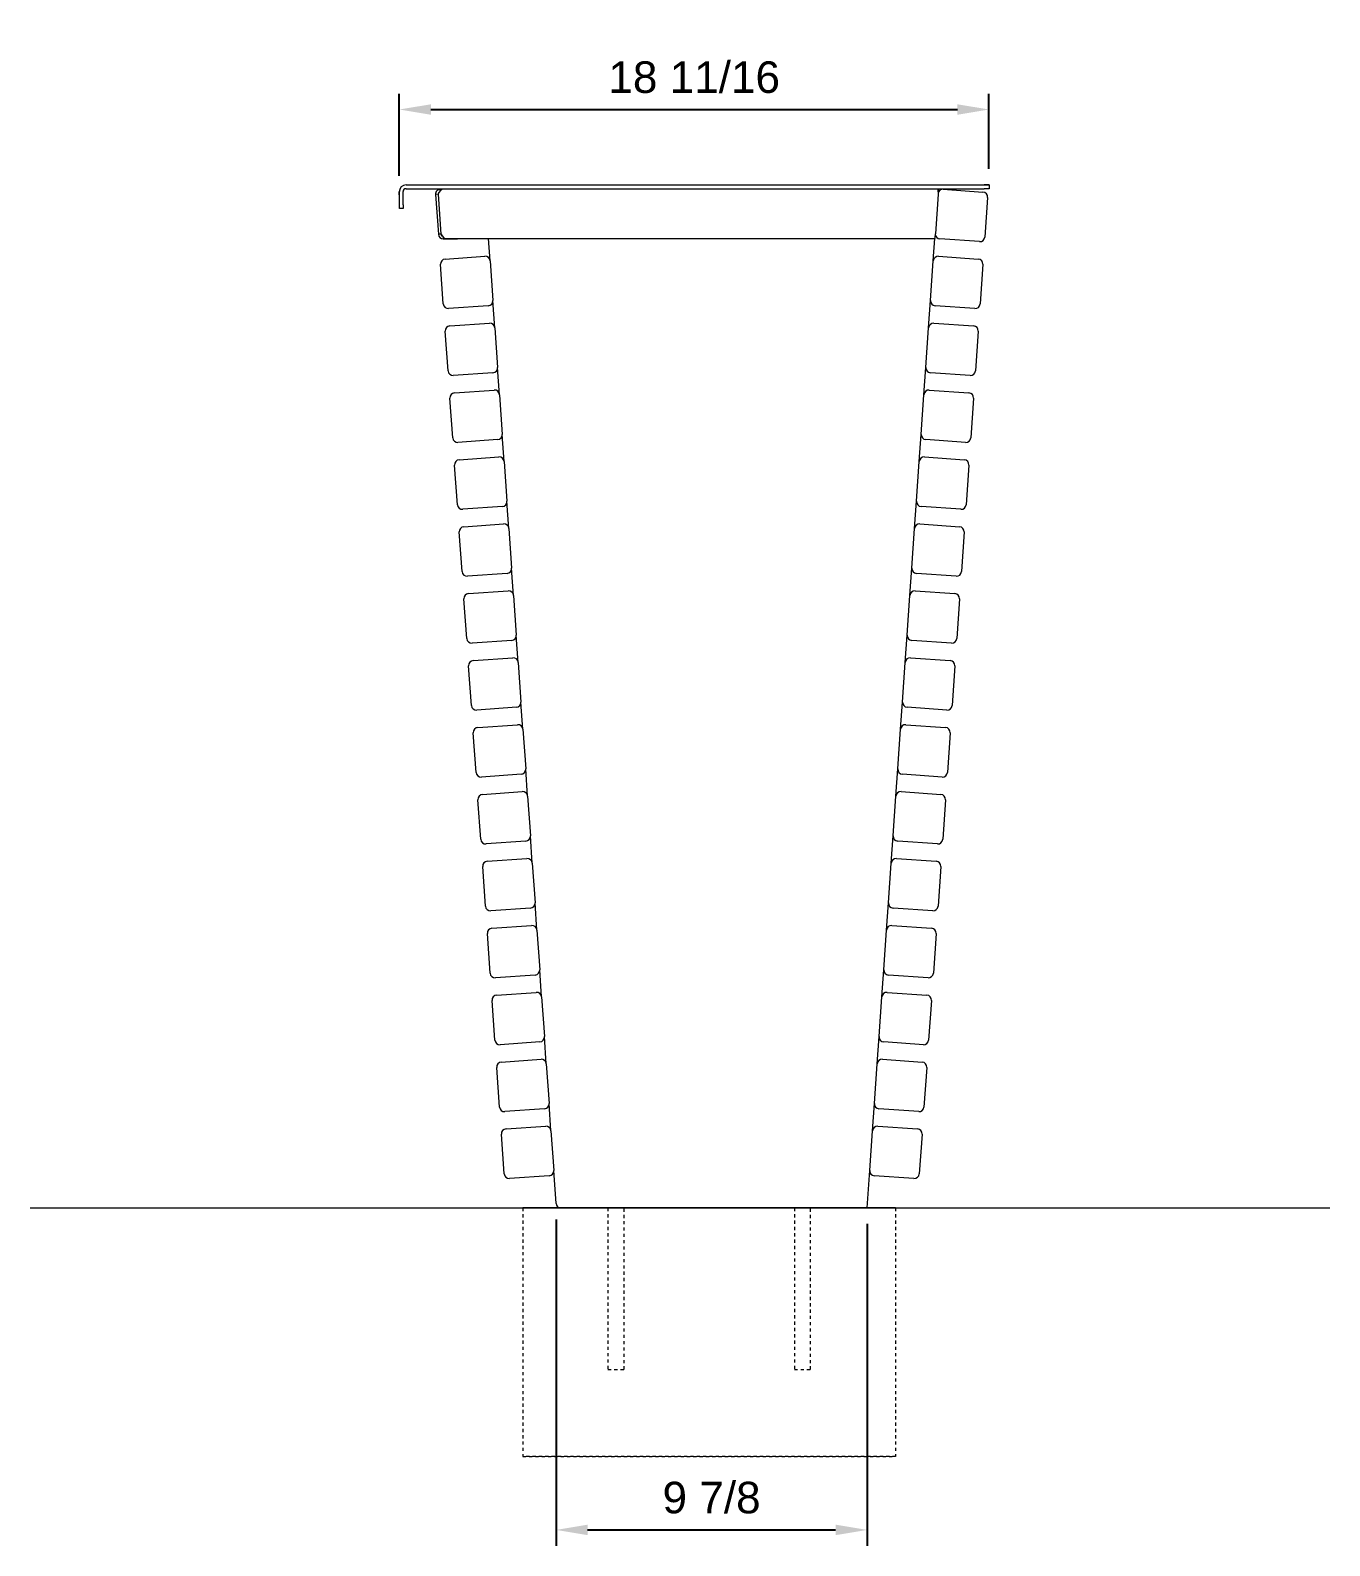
# Model space of a CAD drawing. Header units: inches. Extents: x -12 to 151, y -1 to 123.
# Drawn here: x 109.62 to 150.78, y 75.21 to 123.23 of the extents above; entities that cross this region are included whole.
import ezdxf

# ---------------------------------------------------------------- set-up
doc = ezdxf.new("R2010")
doc.units = ezdxf.units.IN
doc.header["$PDSIZE"] = -1
doc.linetypes.add('HIDDEN', pattern=[1.905, 1.27, -0.635])
for name, color, linetype, lineweight in [('ZANO_R', 7, 'Continuous', 0), ('ZANO_R_przerywana', 250, 'HIDDEN', 0), ('ZANO_W', 1, 'Continuous', 0)]:
    doc.layers.add(name, color=color, linetype=linetype, lineweight=lineweight)
doc.styles.get("Standard").update_dxf_attribs({"font": 'ARIALUNI.TTF'})
doc.dimstyles.new('amerykanie', dxfattribs={"dimtxt": 50, "dimasz": 50, "dimexe": 0.5, "dimexo": 0.5, "dimgap": 1, "dimtad": 1, "dimdec": 0, "dimzin": 0, "dimlunit": 5, "dimtxsty": 'Standard', "dimcen": 0.09, "dimclrd": 1, "dimclre": 1, "dimclrt": 1, "dimazin": 0, "dimtfac": 1, "dimtdec": 0, "dimtmove": 0, "dimatfit": 3, "dimfxl": 1, "dimtzin": 0, "dimarcsym": 1})

# ---------------------------------------------------------------- blocks, each defined once
blk = doc.blocks.new('*D367')
at = {"layer": 'Defpoints', "color": 0}
for p in [(126.274, 86.048), (136.126, 85.909), (136.126, 75.707)]:
    blk.add_point(p, dxfattribs=at)
at = {"layer": 'ZANO_W', "color": 1, "lineweight": -2}
for p, q in [((126.274, 85.548), (126.274, 75.207)), ((136.126, 85.409), (136.126, 75.207)), ((127.274, 75.707), (135.126, 75.707))]:
    blk.add_line(p, q, dxfattribs=at)
at = {"layer": 'ZANO_W', "color": 1}
for points in [[(127.274, 75.874), (127.274, 75.541), (126.274, 75.707)], [(135.126, 75.541), (135.126, 75.874), (136.126, 75.707)]]:
    blk.add_solid(points, dxfattribs=at)
at = {"layer": 'ZANO_W', "color": 1, "insert": (131.2, 76.726), "char_height": 1, "attachment_point": 5}
blk.add_mtext('9 7/8', dxfattribs=at)
blk = doc.blocks.new('*D368')
at = {"layer": 'Defpoints', "color": 0}
for p in [(139.988, 120.718), (139.988, 118.339), (121.309, 118.115)]:
    blk.add_point(p, dxfattribs=at)
at = {"layer": 'ZANO_W', "color": 1, "lineweight": -2}
for p, q in [((121.309, 118.615), (121.309, 121.218)), ((139.988, 118.839), (139.988, 121.218)), ((122.309, 120.718), (138.988, 120.718))]:
    blk.add_line(p, q, dxfattribs=at)
at = {"layer": 'ZANO_W', "color": 1}
for points in [[(122.309, 120.884), (122.309, 120.551), (121.309, 120.718)], [(138.988, 120.551), (138.988, 120.884), (139.988, 120.718)]]:
    blk.add_solid(points, dxfattribs=at)
at = {"layer": 'ZANO_W', "color": 1, "insert": (130.649, 121.737), "char_height": 1, "attachment_point": 5}
blk.add_mtext('18 11/16', dxfattribs=at)

msp = doc.modelspace()

# ---------------------------------------------------------------- linework, layer by layer
at = {"layer": 'ZANO_R'}
for p, q in [((121.52155, 118.20895), (121.97831, 118.20925)), ((121.52176, 118.32735), (139.8312, 118.32735)), ((121.52176, 118.20925), (139.8312, 118.20925)), ((121.97827, 118.32735), (139.83091, 118.33911)), ((122.60737, 118.14457), (122.60737, 118.18957)), ((123.96636, 118.18957), (122.60737, 118.18957)), ((138.38316, 118.18948), (122.6806, 118.18948)), ((123.96636, 118.18948), (123.96636, 118.18957)), ((138.38316, 118.11074), (138.38316, 118.18948)), ((138.54139, 118.18948), (139.79806, 118.1016)), ((139.8312, 118.32735), (139.98866, 118.32735)), ((139.98866, 118.20925), (139.8312, 118.20925)), ((139.98837, 118.33921), (139.98838, 118.32735)), ((139.98866, 118.32735), (139.98866, 118.20925)), ((121.30918, 117.8941), (121.30904, 118.11433)), ((121.30918, 117.69749), (121.30918, 118.11477)), ((121.30918, 117.57939), (121.30918, 117.69749)), ((121.42728, 117.69749), (121.42728, 118.11477)), ((121.42741, 117.69712), (121.42728, 117.89414)), ((121.42728, 117.69749), (121.42728, 117.57939)), ((122.53668, 118.03503), (122.45814, 118.02954)), ((122.45814, 118.02954), (122.54668, 116.76339)), ((122.53628, 118.03522), (122.53596, 118.03988)), ((122.53668, 118.03503), (122.62522, 116.76888)), ((138.3782, 118.03988), (138.28978, 116.77535)), ((139.94416, 117.93353), (139.85628, 116.67687)), ((121.42728, 117.57939), (121.30918, 117.57939)), ((121.30939, 117.57895), (121.30939, 117.57939)), ((121.42749, 117.57902), (121.30939, 117.57895)), ((122.62522, 116.76888), (122.54668, 116.76339)), ((122.69591, 116.68027), (122.69591, 116.62423)), ((122.69591, 116.62423), (123.14691, 116.62423)), ((122.78444, 116.62575), (138.27932, 116.62575)), ((123.14691, 116.62423), (123.14691, 116.62575)), ((124.18544, 115.92276), (124.13628, 116.62575)), ((138.22504, 115.92276), (138.2742, 116.62575)), ((139.68821, 116.53077), (138.43155, 116.61865)), ((122.70249, 114.55625), (122.61461, 115.81291)), ((122.76071, 115.98098), (124.01737, 116.06886)), ((124.18544, 115.92276), (124.27332, 114.66609)), ((138.13716, 114.66609), (138.22504, 115.92276)), ((138.3931, 116.06886), (139.64977, 115.98098)), ((139.79587, 115.81291), (139.70799, 114.55625)), ((124.12722, 114.49802), (122.87055, 114.41015)), ((124.33373, 113.80214), (124.27332, 114.66609)), ((138.07675, 113.80214), (138.13716, 114.66609)), ((139.53993, 114.41015), (138.28326, 114.49802)), ((122.909, 113.86036), (124.16566, 113.94823)), ((138.24482, 113.94823), (139.50148, 113.86036)), ((122.85077, 112.43563), (122.7629, 113.69229)), ((124.33373, 113.80214), (124.4216, 112.54547)), ((137.98887, 112.54547), (138.07675, 113.80214)), ((139.64758, 113.69229), (139.5597, 112.43563)), ((124.27551, 112.3774), (123.01884, 112.28953)), ((124.48202, 111.68151), (124.4216, 112.54547)), ((137.92846, 111.68151), (137.98887, 112.54547)), ((139.39164, 112.28953), (138.13497, 112.3774)), ((122.99906, 110.31501), (122.91119, 111.57167)), ((123.05729, 111.73974), (124.31395, 111.82761)), ((124.48202, 111.68151), (124.56989, 110.42485)), ((137.84059, 110.42485), (137.92846, 111.68151)), ((138.09653, 111.82761), (139.35319, 111.73974)), ((139.49929, 111.57167), (139.41142, 110.31501)), ((124.42379, 110.25678), (123.16713, 110.16891)), ((124.63031, 109.56089), (124.56989, 110.42485)), ((137.78017, 109.56089), (137.84059, 110.42485)), ((139.24335, 110.16891), (137.98668, 110.25678)), ((123.20557, 109.61912), (124.46224, 109.70699)), ((124.63031, 109.56089), (124.71818, 108.30423)), ((137.6923, 108.30423), (137.78017, 109.56089)), ((137.94824, 109.70699), (139.2049, 109.61912)), ((123.14735, 108.19438), (123.05948, 109.45105)), ((139.351, 109.45105), (139.26313, 108.19438)), ((124.57208, 108.13616), (123.31542, 108.04829)), ((124.77859, 107.44027), (124.71818, 108.30423)), ((137.63188, 107.44027), (137.6923, 108.30423)), ((139.09506, 108.04829), (137.8384, 108.13616)), ((123.35386, 107.49849), (124.61053, 107.58637)), ((137.79995, 107.58637), (139.05662, 107.49849)), ((123.29564, 106.07376), (123.20776, 107.33043)), ((124.77859, 107.44027), (124.86647, 106.18361)), ((137.54401, 106.18361), (137.63188, 107.44027)), ((139.20271, 107.33043), (139.11484, 106.07376)), ((124.92688, 105.31965), (124.86647, 106.18361)), ((137.4836, 105.31965), (137.54401, 106.18361)), ((124.72037, 106.01554), (123.46371, 105.92766)), ((138.94677, 105.92766), (137.69011, 106.01554)), ((123.44393, 103.95314), (123.35605, 105.20981)), ((123.50215, 105.37787), (124.75882, 105.46575)), ((124.92688, 105.31965), (125.01476, 104.06298)), ((137.39572, 104.06298), (137.4836, 105.31965)), ((137.65166, 105.46575), (138.90833, 105.37787)), ((139.05443, 105.20981), (138.96655, 103.95314)), ((124.86866, 103.89492), (123.61199, 103.80704)), ((125.07517, 103.19903), (125.01476, 104.06298)), ((137.33531, 103.19903), (137.39572, 104.06298)), ((138.79848, 103.80704), (137.54182, 103.89492)), ((123.65044, 103.25725), (124.9071, 103.34513)), ((137.50337, 103.34513), (138.76004, 103.25725)), ((123.59222, 101.83252), (123.50434, 103.08918)), ((125.07517, 103.19903), (125.16305, 101.94236)), ((137.24743, 101.94236), (137.33531, 103.19903)), ((138.90614, 103.08918), (138.81826, 101.83252)), ((125.22346, 101.07841), (125.16305, 101.94236)), ((137.18702, 101.07841), (137.24743, 101.94236)), ((125.01695, 101.77429), (123.76028, 101.68642)), ((138.6502, 101.68642), (137.39353, 101.77429)), ((123.7405, 99.7119), (123.65263, 100.96856)), ((123.79873, 101.13663), (125.05539, 101.2245)), ((125.22346, 101.07841), (125.31133, 99.82174)), ((137.09914, 99.82174), (137.18702, 101.07841)), ((137.35509, 101.2245), (138.61175, 101.13663)), ((138.75785, 100.96856), (138.66997, 99.7119)), ((125.16524, 99.65367), (123.90857, 99.5658)), ((125.37175, 98.95778), (125.31133, 99.82174)), ((137.03873, 98.95778), (137.09914, 99.82174)), ((138.50191, 99.5658), (137.24524, 99.65367)), ((123.94702, 99.01601), (125.20368, 99.10388)), ((125.37175, 98.95778), (125.45962, 97.70112)), ((136.95086, 97.70112), (137.03873, 98.95778)), ((137.2068, 99.10388), (138.46346, 99.01601)), ((123.88879, 97.59128), (123.80092, 98.84794)), ((138.60956, 98.84794), (138.52169, 97.59128)), ((125.31352, 97.53305), (124.05686, 97.44518)), ((125.52004, 96.83716), (125.45962, 97.70112)), ((136.89044, 96.83716), (136.95086, 97.70112)), ((138.35362, 97.44518), (137.09695, 97.53305)), ((124.03708, 95.47065), (123.94921, 96.72732)), ((124.0953, 96.89539), (125.35197, 96.98326)), ((125.52004, 96.83716), (125.60791, 95.5805)), ((136.80257, 95.5805), (136.89044, 96.83716)), ((137.05851, 96.98326), (138.31517, 96.89539)), ((138.46127, 96.72732), (138.3734, 95.47065)), ((125.66832, 94.71654), (125.60791, 95.5805)), ((136.74215, 94.71654), (136.80257, 95.5805)), ((125.46181, 95.41243), (124.20515, 95.32456)), ((138.20533, 95.32456), (136.94867, 95.41243)), ((124.18537, 93.35003), (124.09749, 94.6067)), ((124.24359, 94.77476), (125.50026, 94.86264)), ((125.66832, 94.71654), (125.7562, 93.45988)), ((136.65428, 93.45988), (136.74215, 94.71654)), ((136.91022, 94.86264), (138.16689, 94.77476)), ((138.31298, 94.6067), (138.22511, 93.35003)), ((125.6101, 93.29181), (124.35344, 93.20393)), ((125.81661, 92.59592), (125.7562, 93.45988)), ((136.59387, 92.59592), (136.65428, 93.45988)), ((138.05704, 93.20393), (136.80038, 93.29181)), ((124.39188, 92.65414), (125.64855, 92.74202)), ((136.76193, 92.74202), (138.0186, 92.65414)), ((124.33366, 91.22941), (124.24578, 92.48608)), ((125.81661, 92.59592), (125.90449, 91.33925)), ((136.50599, 91.33925), (136.59387, 92.59592)), ((138.1647, 92.48608), (138.07682, 91.22941)), ((125.9649, 90.4753), (125.90449, 91.33925)), ((136.44558, 90.4753), (136.50599, 91.33925)), ((125.75839, 91.17119), (124.50172, 91.08331)), ((137.90875, 91.08331), (136.65209, 91.17119)), ((124.48194, 89.10879), (124.39407, 90.36545)), ((124.54017, 90.53352), (125.79683, 90.6214)), ((125.9649, 90.4753), (126.05278, 89.21863)), ((136.3577, 89.21863), (136.44558, 90.4753)), ((136.61364, 90.6214), (137.87031, 90.53352)), ((138.01641, 90.36545), (137.92853, 89.10879)), ((125.90668, 89.05056), (124.65001, 88.96269)), ((126.11319, 88.35468), (126.05278, 89.21863)), ((136.29729, 88.35468), (136.3577, 89.21863)), ((137.76047, 88.96269), (136.5038, 89.05056)), ((124.68846, 88.4129), (125.94512, 88.50077)), ((136.46536, 88.50077), (137.72202, 88.4129)), ((124.63023, 86.98817), (124.54236, 88.24483)), ((126.11319, 88.35468), (126.20106, 87.09801)), ((136.20941, 87.09801), (136.29729, 88.35468)), ((137.86812, 88.24483), (137.78024, 86.98817)), ((126.05497, 86.92994), (124.7983, 86.84207)), ((126.27448, 86.04806), (126.20106, 87.09801)), ((136.12626, 85.9089), (136.20941, 87.09801)), ((137.61218, 86.84207), (136.35551, 86.92994)), ((109.61942, 85.9089), (150.78057, 85.9089)), ((125.22131, 85.9089), (137.03131, 85.9089)), ((137.03131, 85.9089), (125.22131, 85.9089)), ((128.4297, 85.9089), (127.91966, 85.9089)), ((134.3347, 85.9089), (133.82466, 85.9089))]:
    msp.add_line(p, q, dxfattribs=at)
at = {"layer": 'ZANO_R', "flags": 128}
for points in [[(122.6806, 118.18948), (122.64411, 118.17788), (122.60758, 118.14486), (122.57106, 118.09554), (122.53596, 118.03988)], [(139.83091, 118.33911), (139.86163, 118.33913), (139.89117, 118.33915), (139.91839, 118.33917), (139.94225, 118.33918), (139.96184, 118.33919), (139.97639, 118.3392), (139.98535, 118.33921), (139.98837, 118.33921)], [(121.42741, 117.69712), (121.42743, 117.67408), (121.42744, 117.65193), (121.42745, 117.63151), (121.42747, 117.61361), (121.42747, 117.59893), (121.42748, 117.58801), (121.42749, 117.58129), (121.42749, 117.57902)], [(122.62438, 116.77535), (122.66599, 116.71595), (122.70765, 116.66626), (122.7493, 116.63456), (122.78444, 116.62575)]]:
    msp.add_lwpolyline(points, dxfattribs=at)
at = {"layer": 'ZANO_R'}
for centre, radius, start, end in [((121.52162, 118.11447), 0.21258, 154.198956, 180.037728), ((121.52176, 118.11477), 0.21258, 90, 180), ((121.52176, 118.11477), 0.09448, 90, 180), ((121.52162, 118.11447), 0.09448, 90.037728, 161.769892), ((122.60737, 118.03998), 0.14959, 89.999699, 184.000296), ((138.53041, 118.03239), 0.15747, 86, 167.720834), ((140.77985, 118.03521), 2.40165, 176.317167, 179.888527), ((122.60485, 118.0407), 0.0684, 114.421678, 184.749153), ((139.78707, 117.94452), 0.15747, 356, 86), ((122.69591, 116.77383), 0.14959, 184.000762, 269.999554), ((122.68909, 116.76982), 0.06388, 180.84352, 254.993401), ((137.14228, 116.78043), 1.14751, 352.253421, 359.746274), ((138.44253, 116.77573), 0.15747, 187.102988, 266), ((139.6992, 116.68785), 0.15747, 266, 356), ((122.77169, 115.8239), 0.15747, 94, 184), ((124.02836, 115.91177), 0.15747, 4, 94), ((138.38212, 115.91177), 0.15747, 86, 176), ((139.63878, 115.8239), 0.15747, 356, 86), ((122.85957, 114.56723), 0.15747, 184, 274), ((124.11623, 114.65511), 0.15747, 274, 4), ((138.29425, 114.65511), 0.15747, 176, 266), ((139.55091, 114.56723), 0.15747, 266, 356), ((122.91998, 113.70328), 0.15747, 94, 184), ((124.17665, 113.79115), 0.15747, 4, 94), ((138.23383, 113.79115), 0.15747, 86, 176), ((139.4905, 113.70328), 0.15747, 356, 86), ((123.00786, 112.44661), 0.15747, 184, 274), ((124.26452, 112.53449), 0.15747, 274, 4), ((138.14596, 112.53449), 0.15747, 176, 266), ((139.40262, 112.44661), 0.15747, 266, 356), ((123.06827, 111.58265), 0.15747, 94, 184), ((124.32493, 111.67053), 0.15747, 4, 94), ((138.08554, 111.67053), 0.15747, 86, 176), ((139.34221, 111.58265), 0.15747, 356, 86), ((123.15614, 110.32599), 0.15747, 184, 274), ((124.41281, 110.41386), 0.15747, 274, 4), ((137.99767, 110.41386), 0.15747, 176, 266), ((139.25433, 110.32599), 0.15747, 266, 356), ((123.21656, 109.46203), 0.15747, 94, 184), ((124.47322, 109.54991), 0.15747, 4, 94), ((137.93725, 109.54991), 0.15747, 86, 176), ((139.19392, 109.46203), 0.15747, 356, 86), ((123.30443, 108.20537), 0.15747, 184, 274), ((124.5611, 108.29324), 0.15747, 274, 4), ((137.84938, 108.29324), 0.15747, 176, 266), ((139.10604, 108.20537), 0.15747, 266, 356), ((124.62151, 107.42929), 0.15747, 4, 94), ((137.78897, 107.42929), 0.15747, 86, 176), ((123.36485, 107.34141), 0.15747, 94, 184), ((139.04563, 107.34141), 0.15747, 356, 86), ((124.70939, 106.17262), 0.15747, 274, 4), ((137.70109, 106.17262), 0.15747, 176, 266), ((123.45272, 106.08475), 0.15747, 184, 274), ((138.95776, 106.08475), 0.15747, 266, 356), ((123.51314, 105.22079), 0.15747, 94, 184), ((124.7698, 105.30866), 0.15747, 4, 94), ((137.64068, 105.30866), 0.15747, 86, 176), ((138.89734, 105.22079), 0.15747, 356, 86), ((123.60101, 103.96412), 0.15747, 184, 274), ((124.85767, 104.052), 0.15747, 274, 4), ((137.5528, 104.052), 0.15747, 176, 266), ((138.80947, 103.96412), 0.15747, 266, 356), ((123.66142, 103.10017), 0.15747, 94, 184), ((124.91809, 103.18804), 0.15747, 4, 94), ((137.49239, 103.18804), 0.15747, 86, 176), ((138.74905, 103.10017), 0.15747, 356, 86), ((123.7493, 101.8435), 0.15747, 184, 274), ((125.00596, 101.93138), 0.15747, 274, 4), ((137.40452, 101.93138), 0.15747, 176, 266), ((138.66118, 101.8435), 0.15747, 266, 356), ((123.80971, 100.97955), 0.15747, 94, 184), ((125.06638, 101.06742), 0.15747, 4, 94), ((137.3441, 101.06742), 0.15747, 86, 176), ((138.60077, 100.97955), 0.15747, 356, 86), ((123.89759, 99.72288), 0.15747, 184, 274), ((125.15425, 99.81076), 0.15747, 274, 4), ((137.25623, 99.81076), 0.15747, 176, 266), ((138.51289, 99.72288), 0.15747, 266, 356), ((123.958, 98.85892), 0.15747, 94, 184), ((125.21466, 98.9468), 0.15747, 4, 94), ((137.19581, 98.9468), 0.15747, 86, 176), ((138.45248, 98.85892), 0.15747, 356, 86), ((124.04587, 97.60226), 0.15747, 184, 274), ((125.30254, 97.69013), 0.15747, 274, 4), ((137.10794, 97.69013), 0.15747, 176, 266), ((138.3646, 97.60226), 0.15747, 266, 356), ((124.10629, 96.7383), 0.15747, 94, 184), ((125.36295, 96.82618), 0.15747, 4, 94), ((137.04752, 96.82618), 0.15747, 86, 176), ((138.30419, 96.7383), 0.15747, 356, 86), ((125.45083, 95.56951), 0.15747, 274, 4), ((136.95965, 95.56951), 0.15747, 176, 266), ((124.19416, 95.48164), 0.15747, 184, 274), ((138.21632, 95.48164), 0.15747, 266, 356), ((124.25458, 94.61768), 0.15747, 94, 184), ((125.51124, 94.70556), 0.15747, 4, 94), ((136.89924, 94.70556), 0.15747, 86, 176), ((138.1559, 94.61768), 0.15747, 356, 86), ((124.34245, 93.36102), 0.15747, 184, 274), ((125.59912, 93.44889), 0.15747, 274, 4), ((136.81136, 93.44889), 0.15747, 176, 266), ((138.06803, 93.36102), 0.15747, 266, 356), ((125.65953, 92.58493), 0.15747, 4, 94), ((136.75095, 92.58493), 0.15747, 86, 176), ((124.40286, 92.49706), 0.15747, 94, 184), ((138.00761, 92.49706), 0.15747, 356, 86), ((125.7474, 91.32827), 0.15747, 274, 4), ((136.66307, 91.32827), 0.15747, 176, 266), ((124.49074, 91.2404), 0.15747, 184, 274), ((137.91974, 91.2404), 0.15747, 266, 356), ((124.55115, 90.37644), 0.15747, 94, 184), ((125.80782, 90.46431), 0.15747, 4, 94), ((136.60266, 90.46431), 0.15747, 86, 176), ((137.85932, 90.37644), 0.15747, 356, 86), ((124.63903, 89.11977), 0.15747, 184, 274), ((125.89569, 89.20765), 0.15747, 274, 4), ((136.51479, 89.20765), 0.15747, 176, 266), ((137.77145, 89.11977), 0.15747, 266, 356), ((124.69944, 88.25582), 0.15747, 94, 184), ((125.95611, 88.34369), 0.15747, 4, 94), ((136.45437, 88.34369), 0.15747, 86, 176), ((137.71104, 88.25582), 0.15747, 356, 86), ((124.78732, 86.99915), 0.15747, 184, 274), ((126.04398, 87.08703), 0.15747, 274, 4), ((136.3665, 87.08703), 0.15747, 176, 266), ((137.62316, 86.99915), 0.15747, 266, 356), ((126.42371, 86.0585), 0.14959, 184, 270)]:
    msp.add_arc(centre, radius, start, end, dxfattribs=at)
at = {"layer": 'ZANO_R_przerywana', "ltscale": 0.05}
for p, q in [((125.22131, 85.9089), (125.22131, 78.03557)), ((125.22131, 85.9089), (125.22131, 78.03557)), ((127.91793, 85.9089), (127.91793, 80.79124)), ((128.4297, 80.79124), (128.4297, 85.9089)), ((133.82293, 85.9089), (133.82293, 80.79124)), ((134.3347, 80.79124), (134.3347, 85.9089)), ((137.03131, 85.9089), (137.03131, 78.03557)), ((137.03131, 85.9089), (137.03131, 78.03557)), ((127.91793, 80.79124), (128.4297, 80.79124)), ((133.82293, 80.79124), (134.3347, 80.79124)), ((125.22131, 78.03557), (137.03131, 78.03557)), ((137.03131, 78.03557), (125.22131, 78.03557))]:
    msp.add_line(p, q, dxfattribs=at)

# ---------------------------------------------------------------- dimensions: what is measured, and where the dimension line sits
at = {"layer": 'ZANO_W'}
for base, p1, p2, picture, middle in [((139.98837, 120.71766), (121.30918, 118.11477), (139.98837, 118.33921), '*D368', (130.64878, 121.73676)), ((136.12626, 75.70738), (126.27448, 86.04806), (136.12626, 85.9089), '*D367', (131.20037, 76.72648))]:
    dim = msp.add_linear_dim(base=base, p1=p1, p2=p2, dimstyle='amerykanie', override={"dimtxt": 1, "dimasz": 1, "dimgap": 0.5, "dimdec": 4, "dimaunit": 1, "dimadec": 1, "dimtdec": 4, "dimtmove": 1, "dimfrac": 2}, dxfattribs=at)
    dim.commit()
    dim.dimension.update_dxf_attribs({"geometry": picture, "text_midpoint": middle})

doc.saveas('drawing.dxf')
